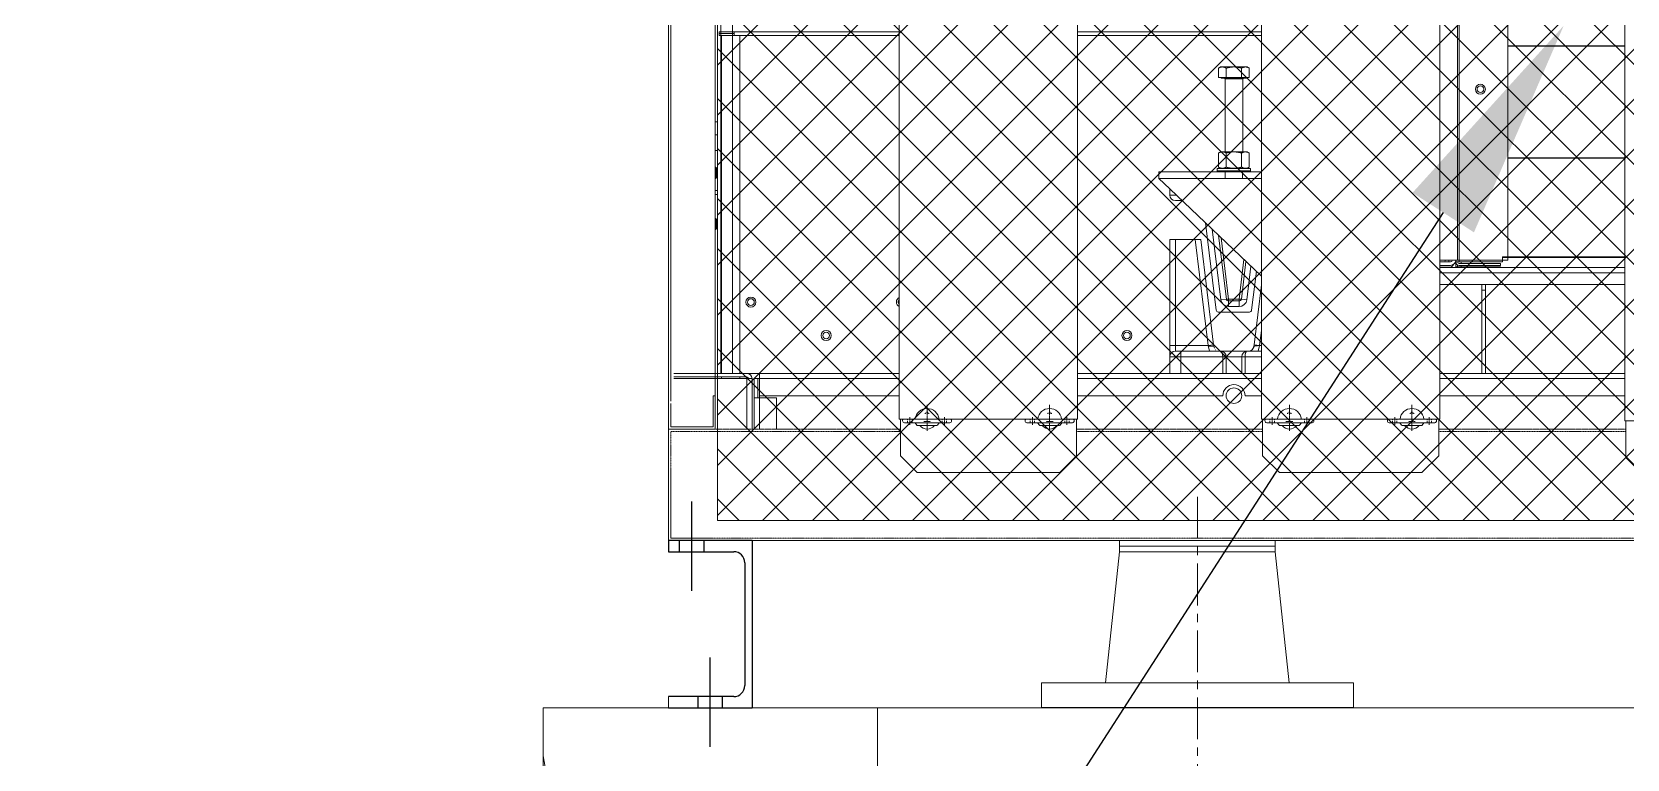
# Model space of a CAD drawing. Header units: millimetres. Extents: x -663796 to 30612, y -141670 to 21821.
# Drawn here: x 20368 to 21800, y 8413 to 9065 of the extents above; entities that cross this region are included whole.
import ezdxf
from ezdxf import colors
from ezdxf.entities.mleader import LeaderData, LeaderLine
from ezdxf.math import Vec2, Vec3

# ---------------------------------------------------------------- set-up
doc = ezdxf.new("R2010")
doc.units = ezdxf.units.MM
for name, pattern in [('ACISOTGL', [3, 2, -1]), ('CENTER', [2, 1.25, -0.25, 0.25, -0.25]), ('CENTERX2', [4, 2.5, -0.5, 0.5, -0.5]), ('HIDDEN', [0.375, 0.25, -0.125]), ('HIDDENX2', [0.75, 0.5, -0.25])]:
    doc.linetypes.add(name, pattern=pattern)
for name, color, linetype, lineweight in [('AM_0', 7, 'Continuous', 50), ('AM_3', 6, 'ACISOTGL', 9), ('AM_7', 4, 'CENTER', 9)]:
    doc.layers.add(name, color=color, linetype=linetype, lineweight=lineweight)
for name, color, linetype in [('center', 1, 'CENTER'), ('HIDD', 2, 'HIDDENX2'), ('냉각탑_dim', 1, 'Continuous'), ('냉각탑_기초', 23, 'Continuous')]:
    doc.layers.add(name, color=color, linetype=linetype)
doc.styles.get("Standard").update_dxf_attribs({"font": 'arial.ttf'})

# ---------------------------------------------------------------- blocks, each defined once
blk = doc.blocks.new('2')
at = {"lineweight": 5}
h = blk.add_hatch(dxfattribs=at)
h.set_pattern_fill('ANSI37', scale=10)
h.set_pattern_definition([(45, (-712830.682, -424388.917), (-22.4506403, 22.4506403), []), (135, (-712830.682, -424388.917), (-22.4506403, -22.4506403), [])])
h.paths.add_polyline_path([(20983.5, 8627), (23099.5, 8627), (23099.5, 10107), (20983.5, 10107)])
at = {"lineweight": 20}
for p, q in [((20939.5, 11009), (20939.5, 8709)), ((20941.5, 11007), (20941.5, 8734)), ((20981.5, 8709), (20981.5, 11009)), ((20983.5, 8627), (20983.5, 10107)), ((21146.6, 8718), (21146.6, 10066)), ((21306.6, 8718), (21306.6, 10066)), ((21471.8, 8718), (21471.8, 10066)), ((21631.8, 8718), (21631.8, 10066)), ((21797.9, 8716.4), (21797.9, 10064.4)), ((20979.5, 8711), (20979.5, 8739)), ((20981.5, 8739), (20979.5, 8739)), ((20941.5, 8732), (20941.5, 8711)), ((20939.5, 8709), (20981.5, 8709)), ((20941.5, 8711), (20979.5, 8711)), ((21146.6, 8718), (21306.6, 8718)), ((21147.6, 8718), (21147.6, 8685)), ((21305.6, 8718), (21305.6, 8685)), ((21471.8, 8718), (21631.8, 8718)), ((21472.8, 8718), (21472.8, 8685)), ((21630.8, 8718), (21630.8, 8685)), ((21797.9, 8716.4), (21957.9, 8716.4)), ((21798.9, 8716.4), (21798.9, 8683.4)), ((21147.6, 8685), (21162.6, 8670)), ((21305.6, 8685), (21290.6, 8670)), ((21472.8, 8685), (21487.8, 8670)), ((21630.8, 8685), (21615.8, 8670)), ((21798.9, 8683.4), (21813.9, 8668.4)), ((20939.5, 8674), (20939.5, 8609)), ((20941.5, 8674), (20941.5, 8611)), ((21162.6, 8670), (21290.6, 8670)), ((21487.8, 8670), (21615.8, 8670)), ((23099.5, 8627), (20983.5, 8627)), ((20939.5, 8609), (20981.5, 8609)), ((20941.5, 8611), (20979.5, 8611))]:
    blk.add_line(p, q, dxfattribs=at)
at = {"color": 7, "lineweight": 20}
for p, q in [((20939.5, 8764.1), (20939.5, 11005.9)), ((20981.5, 11005.9), (20981.5, 8764.1)), ((21647.7, 9865.7), (21647.7, 8860.6)), ((21693, 8860.6), (21693, 9865.7)), ((21631.8, 8853.9), (21797.9, 8853.9)), ((21631.8, 8849.2), (21797.9, 8849.2)), ((21631.8, 8838.9), (21797.9, 8838.9)), ((21021.2, 8759), (21146.6, 8759)), ((21021.2, 8754.3), (21146.6, 8754.3)), ((21306.6, 8759), (21471.8, 8759)), ((21306.6, 8754.3), (21471.8, 8754.3)), ((21631.8, 8759), (21797.9, 8759)), ((21631.8, 8754.3), (21797.9, 8754.3)), ((21471.8, 8739), (21457, 8739)), ((21797.9, 8739), (21631.8, 8739)), ((23057.8, 8609), (21021.2, 8609))]:
    blk.add_line(p, q, dxfattribs=at)
at = {"color": 7, "lineweight": 20, "ltscale": 0.276111}
for p, q in [((21649.3, 8859), (21649.3, 9356)), ((21688.2, 8863.5), (21688.2, 8859))]:
    blk.add_line(p, q, dxfattribs=at)
at = {"color": 7, "lineweight": 20, "ltscale": 0.170236}
blk.add_line((20983.5, 9065.4), (20983.5, 8759), dxfattribs=at)
at = {"color": 7, "lineweight": 20, "ltscale": 0.000833333}
for p, q in [((20985, 9063.9), (20985, 9065.4)), ((21643, 8860.6), (21641.5, 8860.6)), ((21021.2, 8754.3), (21019.7, 8754.3))]:
    blk.add_line(p, q, dxfattribs=at)
at = {"color": 7, "lineweight": 20, "ltscale": 0.0075}
for p, q in [((20985, 9065.4), (20998.5, 9065.4)), ((20998.5, 9063.9), (20985, 9063.9)), ((20985, 9062.3), (20998.5, 9062.3))]:
    blk.add_line(p, q, dxfattribs=at)
at = {"color": 7, "lineweight": 20, "ltscale": 0.000888889}
for p, q in [((20985, 9063.9), (20985, 9062.3)), ((21686.2, 8855.9), (21686.2, 8857.5))]:
    blk.add_line(p, q, dxfattribs=at)
at = {"color": 7, "lineweight": 20, "ltscale": 0.358889}
for p, q in [((20998.5, 9065.4), (21146.6, 9065.4)), ((21306.6, 9065.4), (21471.8, 9065.4)), ((20998.5, 9062.3), (21146.6, 9062.3)), ((21306.6, 9062.3), (21471.8, 9062.3))]:
    blk.add_line(p, q, dxfattribs=at)
at = {"color": 7, "lineweight": 20, "ltscale": 0.001722}
for p, q in [((20998.5, 9065.4), (20998.5, 9062.3)), ((21649.3, 8859), (21646.2, 8859)), ((21646.2, 8859), (21649.3, 8859)), ((21649.3, 8854.5), (21646.2, 8854.5)), ((21646.2, 8854.5), (21649.3, 8854.5))]:
    blk.add_line(p, q, dxfattribs=at)
at = {"color": 7, "lineweight": 20, "ltscale": 0.168514}
for p, q in [((20987, 9062.3), (20987, 8759)), ((21003.5, 8759), (21003.5, 9062.3))]:
    blk.add_line(p, q, dxfattribs=at)
at = {"color": 7, "lineweight": 20, "ltscale": 0.387667}
for p, q in [((21797.9, 9053), (21693, 9053)), ((21797.9, 9052.6), (21693, 9052.6)), ((21797.9, 8952.4), (21693, 8952.4)), ((21797.9, 8952), (21693, 8952)), ((21797.9, 8863.5), (21688.2, 8863.5)), ((21797.9, 8863.1), (21688.2, 8863.1))]:
    blk.add_line(p, q, dxfattribs=at)
at = {"color": 7, "lineweight": 20, "ltscale": 0.001225}
for p, q in [((21435, 9034), (21433.1, 9032.9)), ((21458.9, 9034), (21460.8, 9032.9))]:
    blk.add_line(p, q, dxfattribs=at)
at = {"color": 7, "lineweight": 20, "ltscale": 0.004598}
for p, q in [((21433.1, 9024.6), (21433.1, 9032.9)), ((21440, 9024.6), (21440, 9032.9)), ((21453.9, 9024.6), (21453.9, 9032.9)), ((21460.8, 9024.6), (21460.8, 9032.9))]:
    blk.add_line(p, q, dxfattribs=at)
at = {"color": 7, "lineweight": 20, "ltscale": 0.003849}
for p, q in [((21433.1, 9024.6), (21440, 9024.6)), ((21453.9, 9024.6), (21460.8, 9024.6))]:
    blk.add_line(p, q, dxfattribs=at)
at = {"color": 7, "lineweight": 20, "ltscale": 0.012461}
blk.add_line((21435, 9034), (21457.4, 9034), dxfattribs=at)
at = {"color": 7, "lineweight": 20, "ltscale": 0.000444444}
for p, q in [((21435.7, 9023.8), (21435.7, 9024.6)), ((21458.2, 9023.8), (21458.2, 9024.6))]:
    blk.add_line(p, q, dxfattribs=at)
at = {"color": 7, "lineweight": 20, "ltscale": 0.006247}
for p, q in [((21447, 9023.8), (21435.7, 9023.8)), ((21458.2, 9023.8), (21447, 9023.8))]:
    blk.add_line(p, q, dxfattribs=at)
at = {"color": 7, "lineweight": 20, "ltscale": 0.004444}
for p, q in [((21447, 9023.2), (21439, 9023.2)), ((21455, 9023.2), (21447, 9023.2))]:
    blk.add_line(p, q, dxfattribs=at)
at = {"color": 7, "lineweight": 20, "ltscale": 0.036344}
for p, q in [((21439, 9023.2), (21439, 8957.8)), ((21455, 9023.2), (21455, 8957.8))]:
    blk.add_line(p, q, dxfattribs=at)
at = {"color": 7, "lineweight": 20, "ltscale": 0.007698}
blk.add_line((21440, 9024.6), (21453.9, 9024.6), dxfattribs=at)
at = {"color": 7, "lineweight": 20, "ltscale": 0.00081246}
blk.add_line((21457.4, 9034), (21458.9, 9034), dxfattribs=at)
at = {"color": 7, "lineweight": 20, "ltscale": 0.001111}
for p, q in [((20981.5, 8984.8), (20983.5, 8984.8)), ((20981.5, 8973), (20983.5, 8973)), ((20981.5, 8959), (20983.5, 8959)), ((20981.5, 8959), (20983.5, 8959)), ((20983.5, 8923), (20981.5, 8923)), ((20981.5, 8919.5), (20983.5, 8919.5)), ((21021.2, 8739), (21021.2, 8737))]:
    blk.add_line(p, q, dxfattribs=at)
at = {"color": 7, "lineweight": 20, "ltscale": 0.00121}
for p, q in [((21435, 8957.8), (21433.1, 8956.7)), ((21458.9, 8957.8), (21460.8, 8956.7)), ((21435, 8943), (21433.1, 8944.1)), ((21458.9, 8943), (21460.8, 8944.1))]:
    blk.add_line(p, q, dxfattribs=at)
at = {"color": 7, "lineweight": 20, "ltscale": 0.007012}
for p, q in [((21433.1, 8956.7), (21433.1, 8944.1)), ((21440, 8956.7), (21440, 8944.1)), ((21453.9, 8956.7), (21453.9, 8944.1)), ((21460.8, 8956.7), (21460.8, 8944.1))]:
    blk.add_line(p, q, dxfattribs=at)
at = {"color": 7, "lineweight": 20, "ltscale": 0.000814081}
blk.add_line((21435, 8957.8), (21436.5, 8957.8), dxfattribs=at)
at = {"color": 7, "lineweight": 20, "ltscale": 0.012486}
blk.add_line((21436.5, 8957.8), (21458.9, 8957.8), dxfattribs=at)
at = {"color": 7, "lineweight": 20, "ltscale": 0.000337907}
blk.add_line((20981.5, 8943.5), (20981.7, 8944), dxfattribs=at)
at = {"color": 7, "lineweight": 20, "ltscale": 0.000339182}
for p, q in [((20981.5, 8934.5), (20981.7, 8934)), ((20981.5, 8897.4), (20981.7, 8898)), ((20981.5, 8888.5), (20981.7, 8888))]:
    blk.add_line(p, q, dxfattribs=at)
at = {"color": 7, "lineweight": 20, "ltscale": 0.000340048}
for p, q in [((20981.7, 8944), (20981.7, 8943.4)), ((20983.2, 8944), (20983.2, 8943.4)), ((20981.7, 8888), (20981.7, 8888.6)), ((20983.2, 8888), (20983.2, 8888.6))]:
    blk.add_line(p, q, dxfattribs=at)
at = {"color": 7, "lineweight": 20, "ltscale": 0.000924157}
for p, q in [((20982.5, 8942.5), (20981.7, 8944)), ((20982.5, 8935.5), (20981.7, 8934)), ((20982.5, 8896.5), (20981.7, 8898)), ((20982.5, 8889.5), (20981.7, 8888))]:
    blk.add_line(p, q, dxfattribs=at)
at = {"color": 7, "lineweight": 20, "ltscale": 0.005216}
for p, q in [((20981.7, 8943.4), (20981.7, 8934)), ((20983.2, 8943.4), (20983.2, 8934)), ((20981.7, 8888.6), (20981.7, 8898)), ((20983.2, 8888.6), (20983.2, 8898))]:
    blk.add_line(p, q, dxfattribs=at)
at = {"color": 7, "lineweight": 20, "ltscale": 0.000939485}
for p, q in [((20982.5, 8942.5), (20983.2, 8944)), ((20982.5, 8935.5), (20983.2, 8934)), ((20982.5, 8896.5), (20983.2, 8898)), ((20982.5, 8889.5), (20983.2, 8888))]:
    blk.add_line(p, q, dxfattribs=at)
at = {"color": 7, "lineweight": 20, "ltscale": 0.000238034}
for p, q in [((20982.5, 8942.1), (20982.5, 8942.5)), ((20982.5, 8889.9), (20982.5, 8889.5))]:
    blk.add_line(p, q, dxfattribs=at)
at = {"color": 7, "lineweight": 20, "ltscale": 0.003651}
for p, q in [((20982.5, 8935.5), (20982.5, 8942.1)), ((20982.5, 8896.5), (20982.5, 8889.9))]:
    blk.add_line(p, q, dxfattribs=at)
at = {"color": 7, "lineweight": 20, "ltscale": 0.000280261}
for p, q in [((20983.5, 8943.5), (20983.2, 8944)), ((20983.5, 8934.4), (20983.2, 8934)), ((20983.5, 8897.5), (20983.2, 8898)), ((20983.5, 8888.4), (20983.2, 8888))]:
    blk.add_line(p, q, dxfattribs=at)
at = {"color": 0, "lineweight": 20}
for p, q in [((21379.5, 8934), (21379.5, 8940)), ((21379.5, 8940), (21471.8, 8940)), ((21399.5, 8934), (21379.5, 8934)), ((21379.5, 8934), (21389.5, 8924.5)), ((21389.5, 8924.5), (21471.8, 8846.2)), ((20939.5, 8609), (23064.5, 8609))]:
    blk.add_line(p, q, dxfattribs=at)
at = {"color": 7, "lineweight": 20, "ltscale": 0.008333}
for p, q in [((21432, 8943), (21447, 8943)), ((21432, 8940.9), (21447, 8940.9)), ((21447, 8943), (21462, 8943)), ((21447, 8940.9), (21462, 8940.9)), ((21389.5, 8759), (21389.5, 8774)), ((21399.5, 8759), (21399.5, 8774)), ((21437, 8759), (21437, 8774)), ((21440, 8759), (21440, 8774)), ((21454, 8759), (21454, 8774)), ((21457, 8759), (21457, 8774))]:
    blk.add_line(p, q, dxfattribs=at)
at = {"color": 7, "lineweight": 20, "ltscale": 0.001187}
for p, q in [((21432, 8943), (21432, 8940.9)), ((21462, 8943), (21462, 8940.9))]:
    blk.add_line(p, q, dxfattribs=at)
at = {"color": 7, "lineweight": 20, "ltscale": 0.000787795}
for p, q in [((21433.1, 8940), (21432, 8940.9)), ((21460.8, 8940), (21462, 8940.9))]:
    blk.add_line(p, q, dxfattribs=at)
at = {"color": 7, "lineweight": 20, "ltscale": 0.007708}
for p, q in [((21433.1, 8940), (21447, 8940)), ((21447, 8940), (21460.8, 8940))]:
    blk.add_line(p, q, dxfattribs=at)
at = {"color": 7, "lineweight": 20, "ltscale": 0.003333}
for p, q in [((21439.2, 8940), (21439.2, 8934)), ((21454.8, 8940), (21454.8, 8934))]:
    blk.add_line(p, q, dxfattribs=at)
at = {"color": 7, "lineweight": 20, "ltscale": 0.005556}
for p, q in [((21389.5, 8924.5), (21389.5, 8919)), ((21395.2, 8919), (21389.5, 8919)), ((21399.5, 8774), (21389.5, 8774))]:
    blk.add_line(p, q, dxfattribs=at)
at = {"color": 7, "lineweight": 20, "ltscale": 0.002778}
for p, q in [((21399.5, 8934), (21394.5, 8934)), ((21399.5, 8914), (21394.5, 8914)), ((21399.5, 8915), (21399.5, 8914)), ((21394.5, 8879), (21389.5, 8879)), ((21440.2, 8825.7), (21435.3, 8825.1)), ((21442.2, 8824), (21442.2, 8819)), ((21451.7, 8824), (21451.7, 8819)), ((21453.7, 8825.7), (21458.6, 8825.1)), ((21394.5, 8784), (21389.5, 8784)), ((21394.5, 8779), (21394.5, 8784)), ((21399.5, 8779), (21394.5, 8779)), ((21399.5, 8779), (21399.5, 8774)), ((21423.8, 8784), (21428.8, 8784.6)), ((21470.1, 8784), (21465.1, 8784.6))]:
    blk.add_line(p, q, dxfattribs=at)
at = {"color": 7, "lineweight": 20, "ltscale": 0.014295}
for p, q in [((21425.2, 8934), (21399.5, 8934)), ((21471.8, 8934), (21468.7, 8934))]:
    blk.add_line(p, q, dxfattribs=at)
at = {"color": 7, "lineweight": 20, "ltscale": 0.002205}
for p, q in [((21425.2, 8934), (21429.2, 8934)), ((21464.8, 8934), (21468.7, 8934))]:
    blk.add_line(p, q, dxfattribs=at)
at = {"color": 7, "lineweight": 20, "ltscale": 0.019777}
blk.add_line((21464.8, 8934), (21429.2, 8934), dxfattribs=at)
at = {"color": 7, "lineweight": 20, "ltscale": 0.008376}
blk.add_line((21399.5, 8914), (21400.5, 8914), dxfattribs=at)
at = {"color": 7, "lineweight": 20, "ltscale": 0.053282}
for p, q in [((21431, 8815.7), (21421.4, 8894.1)), ((21462.9, 8815.7), (21467.2, 8850.6))]:
    blk.add_line(p, q, dxfattribs=at)
at = {"color": 7, "lineweight": 20, "ltscale": 0.052778}
for p, q in [((21389.5, 8879), (21389.5, 8784)), ((21394.5, 8879), (21394.5, 8784))]:
    blk.add_line(p, q, dxfattribs=at)
at = {"color": 7, "lineweight": 20, "ltscale": 0.009824}
blk.add_line((21394.5, 8879), (21412.1, 8879), dxfattribs=at)
at = {"color": 7, "lineweight": 20, "ltscale": 0.053174}
for p, q in [((21423.8, 8784), (21412.1, 8879)), ((21470.1, 8784), (21471.8, 8797.4))]:
    blk.add_line(p, q, dxfattribs=at)
at = {"color": 7, "lineweight": 20, "ltscale": 0.002799}
blk.add_line((21417.2, 8879), (21412.1, 8879), dxfattribs=at)
at = {"color": 7, "lineweight": 20, "ltscale": 0.052833}
for p, q in [((21428.8, 8784.6), (21417.2, 8879)), ((21465.1, 8784.6), (21471.8, 8838.4))]:
    blk.add_line(p, q, dxfattribs=at)
at = {"color": 7, "lineweight": 20, "ltscale": 0.058129}
for p, q in [((21427.5, 8888.3), (21435.3, 8825.1)), ((21458.6, 8825.1), (21462.3, 8855.2))]:
    blk.add_line(p, q, dxfattribs=at)
at = {"color": 7, "lineweight": 20, "ltscale": 0.059604}
for p, q in [((21433.2, 8882.8), (21440.2, 8825.7)), ((21435.5, 8880.7), (21442.2, 8825.7)), ((21456, 8861.2), (21451.7, 8825.7)), ((21453.7, 8825.7), (21457.8, 8859.5))]:
    blk.add_line(p, q, dxfattribs=at)
at = {"color": 7, "lineweight": 20, "ltscale": 0.039056}
for p, q in [((21631.8, 8860.6), (21641.5, 8860.6)), ((21631.8, 8859.1), (21641.5, 8859.1)), ((21631.8, 8855.9), (21641.5, 8855.9)), ((21631.8, 8854.2), (21640, 8854.2))]:
    blk.add_line(p, q, dxfattribs=at)
at = {"color": 7, "lineweight": 20, "ltscale": 0.000798595}
blk.add_line((21640, 8859.1), (21640, 8860.5), dxfattribs=at)
at = {"color": 7, "lineweight": 20, "ltscale": 0.002611}
for p, q in [((21643, 8860.6), (21647.7, 8860.6)), ((21009.8, 8754.3), (21014.5, 8754.3)), ((21021.2, 8754.3), (21021.2, 8759)), ((21021.2, 8737), (21016.5, 8737))]:
    blk.add_line(p, q, dxfattribs=at)
at = {"color": 7, "lineweight": 20, "ltscale": 0.000176789}
blk.add_line((21645.8, 8858.9), (21646.2, 8858.9), dxfattribs=at)
at = {"color": 7, "lineweight": 20, "ltscale": 0.000887112}
blk.add_line((21646.2, 8860.6), (21646.2, 8859), dxfattribs=at)
at = {"color": 7, "lineweight": 20, "ltscale": 0.000917685}
blk.add_line((21646.2, 8858.9), (21646.2, 8860.5), dxfattribs=at)
at = {"color": 7, "lineweight": 20, "ltscale": 0.00249}
blk.add_line((21646.2, 8854.5), (21646.2, 8859), dxfattribs=at)
at = {"color": 7, "lineweight": 20, "ltscale": 0.002508}
blk.add_line((21646.2, 8854.5), (21646.2, 8859), dxfattribs=at)
at = {"color": 7, "lineweight": 20, "ltscale": 0.000325335}
blk.add_line((21646.2, 8853.9), (21646.2, 8854.5), dxfattribs=at)
blk.add_line((21646.2, 8853.9), (21646.2, 8854.5), dxfattribs=at)
at = {"color": 7, "lineweight": 20, "ltscale": 0.025167}
blk.add_line((21693, 8860.6), (21647.7, 8860.6), dxfattribs=at)
at = {"color": 7, "lineweight": 20, "ltscale": 1.27713e-05}
blk.add_line((21647.8, 8859), (21647.8, 8859), dxfattribs=at)
at = {"color": 7, "lineweight": 20, "ltscale": 1.23732e-05}
blk.add_line((21647.8, 8859), (21647.8, 8859), dxfattribs=at)
at = {"color": 7, "lineweight": 20, "ltscale": 0.001001}
for p, q in [((21647.8, 8856.3), (21647.8, 8854.5)), ((21647.8, 8854.5), (21647.8, 8856.3)), ((21647.8, 8854.5), (21647.8, 8856.3))]:
    blk.add_line(p, q, dxfattribs=at)
at = {"color": 7, "lineweight": 20, "ltscale": 0.00088889}
for p, q in [((21649.3, 8860.6), (21649.3, 8859)), ((21688.2, 8859), (21688.2, 8860.6))]:
    blk.add_line(p, q, dxfattribs=at)
at = {"color": 7, "lineweight": 20, "ltscale": 0.021611}
for p, q in [((21649.3, 8859), (21688.2, 8859)), ((21688.2, 8859), (21649.3, 8859))]:
    blk.add_line(p, q, dxfattribs=at)
at = {"color": 7, "lineweight": 20, "ltscale": 0.0205}
for p, q in [((21686.2, 8857.5), (21649.3, 8857.5)), ((21686.2, 8857.5), (21649.3, 8857.5)), ((21686.2, 8855.9), (21649.3, 8855.9)), ((21686.2, 8854.5), (21649.3, 8854.5)), ((21686.2, 8854.5), (21649.3, 8854.5))]:
    blk.add_line(p, q, dxfattribs=at)
at = {"color": 7, "lineweight": 20, "ltscale": 0.000325336}
for p, q in [((21649.3, 8853.9), (21649.3, 8854.5)), ((21649.3, 8853.9), (21649.3, 8854.5)), ((21686.2, 8853.9), (21686.2, 8854.5)), ((21686.2, 8853.9), (21686.2, 8854.5))]:
    blk.add_line(p, q, dxfattribs=at)
at = {"color": 7, "lineweight": 20, "ltscale": 0.000833334}
blk.add_line((21650.9, 8859), (21650.9, 8857.5), dxfattribs=at)
blk.add_line((21650.9, 8859), (21650.9, 8857.5), dxfattribs=at)
at = {"color": 7, "lineweight": 20, "ltscale": 0.000785773}
blk.add_line((21650.9, 8855.9), (21650.9, 8854.5), dxfattribs=at)
blk.add_line((21650.9, 8855.9), (21650.9, 8854.5), dxfattribs=at)
at = {"color": 7, "lineweight": 20, "ltscale": 0.002889}
for p, q in [((21669.5, 8833.7), (21669.5, 8838.9)), ((21672.7, 8833.7), (21672.7, 8838.9))]:
    blk.add_line(p, q, dxfattribs=at)
at = {"color": 7, "lineweight": 20, "ltscale": 0.000975701}
for p, q in [((21442.2, 8825.7), (21442.2, 8824)), ((21451.7, 8825.7), (21451.7, 8824))]:
    blk.add_line(p, q, dxfattribs=at)
at = {"color": 7, "lineweight": 20, "ltscale": 0.005249}
for p, q in [((21442.2, 8825.7), (21451.7, 8825.7)), ((21451.7, 8824), (21442.2, 8824)), ((21451.7, 8819), (21442.2, 8819))]:
    blk.add_line(p, q, dxfattribs=at)
at = {"color": 7, "lineweight": 20, "ltscale": 0.0415}
for p, q in [((21669.5, 8759), (21669.5, 8833.7)), ((21672.7, 8759), (21672.7, 8833.7))]:
    blk.add_line(p, q, dxfattribs=at)
at = {"color": 7, "lineweight": 20, "ltscale": 0.001778}
for p, q in [((21672.7, 8833.7), (21669.5, 8833.7)), ((21019.7, 8754.3), (21016.5, 8754.3))]:
    blk.add_line(p, q, dxfattribs=at)
at = {"color": 7, "lineweight": 20, "ltscale": 0.015502}
blk.add_line((21460.9, 8814), (21433, 8814), dxfattribs=at)
at = {"color": 7, "lineweight": 20, "ltscale": 0.005554}
blk.add_line((21389.5, 8774), (21389.5, 8784), dxfattribs=at)
at = {"color": 7, "lineweight": 20, "ltscale": 0.016305}
for p, q in [((21394.5, 8784), (21423.8, 8784)), ((21470.1, 8784), (21471.8, 8784))]:
    blk.add_line(p, q, dxfattribs=at)
at = {"color": 7, "lineweight": 20, "ltscale": 0.019722}
for p, q in [((21399.5, 8779), (21435, 8779)), ((21471.8, 8779), (21459, 8779))]:
    blk.add_line(p, q, dxfattribs=at)
at = {"color": 7, "lineweight": 20, "ltscale": 0.00286}
for p, q in [((21423.8, 8784), (21425, 8779)), ((21470.1, 8784), (21468.9, 8779))]:
    blk.add_line(p, q, dxfattribs=at)
at = {"color": 7, "lineweight": 20, "ltscale": 0.002757}
blk.add_line((21428.9, 8783.4), (21424, 8783.4), dxfattribs=at)
at = {"color": 7, "lineweight": 20, "ltscale": 0.000682136}
for p, q in [((21428.8, 8784.6), (21428.9, 8783.4)), ((21465.1, 8784.6), (21465, 8783.4))]:
    blk.add_line(p, q, dxfattribs=at)
at = {"color": 7, "lineweight": 20, "ltscale": 3.09685e-05}
blk.add_line((21430.6, 8780.2), (21430.7, 8780.2), dxfattribs=at)
at = {"color": 7, "lineweight": 20, "ltscale": 7.47435e-06}
blk.add_line((21433.9, 8779), (21433.9, 8779), dxfattribs=at)
at = {"color": 7, "lineweight": 20, "ltscale": 0.013331}
blk.add_line((21459, 8779), (21435, 8779), dxfattribs=at)
at = {"color": 7, "lineweight": 20, "ltscale": 0.020833}
for p, q in [((21399.5, 8774), (21437, 8774)), ((21471.8, 8774), (21457, 8774))]:
    blk.add_line(p, q, dxfattribs=at)
at = {"color": 7, "lineweight": 20, "ltscale": 0.001667}
for p, q in [((21440, 8774), (21437, 8774)), ((21457, 8774), (21454, 8774))]:
    blk.add_line(p, q, dxfattribs=at)
at = {"color": 7, "lineweight": 20, "ltscale": 0.007778}
blk.add_line((21454, 8774), (21440, 8774), dxfattribs=at)
at = {"color": 7, "lineweight": 20, "ltscale": 0.036444}
for p, q in [((20944.2, 8759), (21009.8, 8759)), ((20944.2, 8755.8), (21009.8, 8755.8)), ((21009.8, 8754.3), (20944.2, 8754.3)), ((20944.2, 8609), (21009.8, 8609))]:
    blk.add_line(p, q, dxfattribs=at)
at = {"color": 7, "lineweight": 20, "ltscale": 0.000833331}
for p, q in [((20981.5, 8755.8), (20981.5, 8754.3)), ((20981.5, 8754.3), (20981.5, 8755.8)), ((20981.5, 8754.3), (20981.5, 8755.8)), ((20983.5, 8755.8), (20983.5, 8754.3)), ((20987, 8755.8), (20987, 8754.3)), ((21003.5, 8754.3), (21003.5, 8755.8))]:
    blk.add_line(p, q, dxfattribs=at)
at = {"color": 7, "lineweight": 20, "ltscale": 0.078111}
for p, q in [((21009.8, 8754.3), (21009.8, 8709)), ((21014.5, 8754.3), (21014.5, 8709))]:
    blk.add_line(p, q, dxfattribs=at)
at = {"color": 7, "lineweight": 20, "ltscale": 0.009611}
for p, q in [((21016.5, 8754.3), (21016.5, 8737)), ((21019.7, 8737), (21019.7, 8754.3))]:
    blk.add_line(p, q, dxfattribs=at)
at = {"color": 7, "lineweight": 20, "ltscale": 0.0085}
for p, q in [((21021.2, 8754.3), (21021.2, 8739)), ((21036.5, 8737), (21021.2, 8737))]:
    blk.add_line(p, q, dxfattribs=at)
at = {"color": 7, "lineweight": 20, "ltscale": 0.058889}
for p, q in [((20939.5, 8737), (20939.5, 8631)), ((21016.5, 8709), (21016.5, 8737)), ((21021.2, 8709), (21021.2, 8737)), ((21036.5, 8709), (21036.5, 8737))]:
    blk.add_line(p, q, dxfattribs=at)
at = {"color": 7, "lineweight": 20, "ltscale": 0.231}
for p, q in [((21146.6, 8739), (21021.2, 8739)), ((21437, 8739), (21306.6, 8739))]:
    blk.add_line(p, q, dxfattribs=at)
at = {"color": 1, "linetype": 'CENTERX2', "ltscale": 50}
for p, q in [((20960.5, 8564), (20960.5, 8644)), ((20977, 8424), (20977, 8504))]:
    blk.add_line(p, q, dxfattribs=at)
at = {"color": 7, "lineweight": 25, "ltscale": 0.008333}
blk.add_line((20939.5, 8609), (20939.5, 8599), dxfattribs=at)
at = {"color": 7, "lineweight": 25, "ltscale": 0.125}
for p, q in [((21014.5, 8609), (20939.5, 8609)), ((20939.5, 8459), (21014.5, 8459))]:
    blk.add_line(p, q, dxfattribs=at)
for p, q in [((20949.5, 8599), (20949.5, 8609)), ((20971.5, 8599), (20971.5, 8609)), ((20966, 8459), (20966, 8469)), ((20988, 8459), (20988, 8469))]:
    blk.add_line(p, q)
at = {"ltscale": 25}
blk.add_line((21014.5, 8609), (21014.5, 8459), dxfattribs=at)
at = {"color": 7, "lineweight": 20, "ltscale": 0.004168}
for p, q in [((21344.3, 8604), (21344.3, 8609)), ((21484.1, 8604), (21484.1, 8609))]:
    blk.add_line(p, q, dxfattribs=at)
at = {"color": 7, "lineweight": 25, "ltscale": 0.05125}
for p, q in [((20939.5, 8599), (20998, 8599)), ((20998, 8469), (20939.5, 8469))]:
    blk.add_line(p, q, dxfattribs=at)
at = {"color": 7, "lineweight": 20, "ltscale": 0.076666}
for p, q in [((21331.7, 8481.3), (21344.3, 8599)), ((21496.7, 8481.3), (21484, 8599)), ((21284.8, 8481.3), (21274.2, 8481.3)), ((21274.2, 8459.3), (21274.2, 8481.3)), ((21554.2, 8481.3), (21284.8, 8481.3)), ((21554.2, 8459.3), (21554.2, 8481.3))]:
    blk.add_line(p, q, dxfattribs=at)
at = {"color": 7, "lineweight": 20, "ltscale": 0.1165}
blk.add_line((21484.1, 8604), (21344.3, 8604), dxfattribs=at)
at = {"color": 7, "lineweight": 20, "ltscale": 0.004167}
for p, q in [((21344.3, 8599), (21344.3, 8604)), ((21484, 8599), (21484, 8604))]:
    blk.add_line(p, q, dxfattribs=at)
at = {"color": 7, "lineweight": 20, "ltscale": 0.086115}
blk.add_line((21447.7, 8599), (21344.3, 8599), dxfattribs=at)
at = {"color": 7, "lineweight": 20, "ltscale": 0.030302}
blk.add_line((21484, 8599), (21447.7, 8599), dxfattribs=at)
at = {"color": 7, "lineweight": 25, "ltscale": 0.091667}
blk.add_line((21008, 8589), (21008, 8479), dxfattribs=at)
at = {"color": 7, "lineweight": 15, "ltscale": 0.0625}
blk.add_line((20939.5, 8469), (20939.5, 8459), dxfattribs=at)
at = {"lineweight": 5}
blk.add_line((21014.5, 8459), (23064.5, 8459), dxfattribs=at)
at = {"color": 7, "lineweight": 20, "ltscale": 0.008881}
blk.add_line((21284.8, 8459.3), (21274.2, 8459.3), dxfattribs=at)
at = {"color": 7, "lineweight": 20, "ltscale": 0.224453}
blk.add_line((21554.2, 8459.3), (21284.8, 8459.3), dxfattribs=at)
at = {"color": 0, "lineweight": 20}
for points in [[(21146.6, 8759), (20986.6, 8759), (20986.6, 10038), (21146.6, 10038)], [(20996.9, 8759), (20996.9, 10038)], [(21471.8, 8759), (21306.6, 8759)], [(21797.9, 8759), (21631.8, 8759)]]:
    blk.add_lwpolyline(points, dxfattribs=at)
at = {"color": 7, "linetype": 'Continuous', "lineweight": 20}
for points in [[(21149.6, 8716.3, 0.414214), (21151.2, 8714.7), (21192, 8714.7, 0.414214), (21193.6, 8716.3), (21193.6, 8717.1, 0.414214), (21192.7, 8718), (21150.5, 8718, 0.414214), (21149.6, 8717.1)], [(21303.6, 8716.3, -0.414214), (21302, 8714.7), (21261.2, 8714.7, -0.414214), (21259.6, 8716.3), (21259.6, 8717.1, -0.414214), (21260.5, 8718), (21302.7, 8718, -0.414214), (21303.6, 8717.1)], [(21474.8, 8716.3, 0.414214), (21476.4, 8714.7), (21517.2, 8714.7, 0.414214), (21518.8, 8716.3), (21518.8, 8717.1, 0.414214), (21517.9, 8718), (21475.7, 8718, 0.414214), (21474.8, 8717.1)], [(21628.8, 8716.3, -0.414214), (21627.2, 8714.7), (21586.4, 8714.7, -0.414214), (21584.8, 8716.3), (21584.8, 8717.1, -0.414214), (21585.7, 8718), (21627.9, 8718, -0.414214), (21628.8, 8717.1)]]:
    blk.add_lwpolyline(points, format="xyb", close=True, dxfattribs=at)
at = {"color": 7, "lineweight": 20}
for centre, radius in [((21668.2, 9014), 4.5), ((21668.2, 9014), 3), ((21013.5, 8823), 4.5), ((21013.5, 8823), 3), ((21081, 8793), 4.5), ((21081, 8793), 3), ((21351, 8793), 4.5), ((21351, 8793), 3), ((21447, 8739), 7)]:
    blk.add_circle(centre, radius, dxfattribs=at)
for centre, radius, start, end in [((21438.4, 9023.2), 0.6, 0, 90), ((21455.6, 9023.2), 0.6, 90, 180), ((20980, 8924.5), 1.5, 358.8886, 0), ((21394.5, 8919), 5, 180, 270), ((21635.3, 8860.6), 1.5, 271.3951, 0), ((21635.3, 8860.6), 4.7, 270, 270.7881), ((21635.3, 8860.6), 4.7, 341.3958, 0), ((21640, 8858.9), 4.7, 270, 332.5329), ((21641.5, 8860.6), 1.5, 270, 0), ((21641.5, 8860.6), 4.7, 270, 0), ((21649.3, 8859), 3.1, 180, 270), ((21649.3, 8859), 1.5, 180, 270), ((21148.5, 8823), 4.5, 114.1357, 245.8643), ((21148.5, 8823), 3, 127.8309, 232.1691), ((21442.2, 8826), 7, 187, 270), ((21442.2, 8826), 2, 187, 270), ((21451.7, 8826), 2, 270, 353), ((21451.7, 8826), 7, 270, 353), ((21433, 8816), 2, 187, 270), ((21460.9, 8816), 2, 270, 353), ((21394.5, 8774), 5, 90, 180), ((21433.9, 8784), 4.97, 189.5376, 207.8079), ((21433.9, 8784.2), 5.19, 266.0466, 269.6153), ((21435, 8774), 5, 0, 90), ((21459, 8774), 5, 90, 180), ((21460, 8784), 5, 270.1925, 352.9996), ((21460.1, 8784), 4.97, 332.1984, 350.4499), ((21460, 8784), 5.08, 332.5082, 341.5499), ((21009.8, 8754.3), 4.7, 0, 90), ((21009.8, 8754.3), 1.5, 0, 90), ((21447, 8739), 10, 0, 180), ((21404.4, 8612.1), 3.1, 270, 270.342), ((21414.2, 8613.7), 4.7, 269.7193, 270), ((21479.8, 8613.7), 4.7, 270, 270.2807), ((21489.6, 8612.1), 3.1, 269.658, 270)]:
    blk.add_arc(centre, radius, start, end, dxfattribs=at)
at = {"color": 7, "lineweight": 25}
for centre, start, end in [((20998, 8589), 0, 90), ((20998, 8479), 270, 0)]:
    blk.add_arc(centre, 10, start, end, dxfattribs=at)
at = {"color": 7, "lineweight": 20}
for centre, major_axis, start_param, end_param in [((21442.2, 8826), (-1.99, -0.24), 0, 1.555944), ((21451.7, 8826), (-1.99, 0.24), 1.585649, 3.141593)]:
    blk.add_ellipse(centre, major_axis=major_axis, ratio=0.120974, start_param=start_param, end_param=end_param, dxfattribs=at)
for points, knots in [([(21433.1, 9032.9), (21433.5, 9033.1), (21433.9, 9033.3), (21434.3, 9033.5), (21435.3, 9033.9), (21436.2, 9034), (21436.7, 9034), (21437.7, 9033.9), (21438.7, 9033.6), (21439.1, 9033.4), (21439.5, 9033.2), (21440, 9032.9)], [0, 0, 0, 0, 0, 0, 26.963125, 26.963125, 26.963125, 75.302663, 75.302663, 75.302663, 105.831977, 105.831977, 105.831977, 105.831977, 105.831977, 105.831977]), ([(21440, 9032.9), (21440.9, 9033.1), (21441.7, 9033.3), (21442.4, 9033.5), (21444.4, 9033.9), (21446.2, 9034), (21447.3, 9034), (21449.2, 9033.9), (21451.2, 9033.6), (21452, 9033.4), (21452.9, 9033.2), (21453.9, 9032.9)], [0, 0, 0, 0, 0, 0, 26.963125, 26.963125, 26.963125, 75.302663, 75.302663, 75.302663, 105.831977, 105.831977, 105.831977, 105.831977, 105.831977, 105.831977]), ([(21457.5, 9034), (21457.1, 9034), (21456.6, 9033.9), (21456.2, 9033.9), (21455.5, 9033.7), (21454.7, 9033.3), (21454.5, 9033.2), (21454.2, 9033.1), (21453.9, 9032.9)], [0, 0, 0, 0, 0, 0, 36.033673, 36.033673, 36.033673, 55.281615, 55.281615, 55.281615, 55.281615, 55.281615, 55.281615]), ([(21457.5, 9034), (21457.9, 9033.9), (21458.3, 9033.9), (21458.7, 9033.8), (21459.4, 9033.6), (21460.1, 9033.3), (21460.3, 9033.2), (21460.6, 9033), (21460.8, 9032.9)], [0, 0, 0, 0, 0, 0, 33.792125, 33.792125, 33.792125, 50.525784, 50.525784, 50.525784, 50.525784, 50.525784, 50.525784]), ([(21436.4, 8957.8), (21436, 8957.8), (21435.6, 8957.7), (21435.2, 8957.6), (21434.6, 8957.4), (21433.9, 8957.1), (21433.6, 8957), (21433.4, 8956.9), (21433.1, 8956.7)], [0, 0, 0, 0, 0, 0, 33.583781, 33.583781, 33.583781, 50.525587, 50.525587, 50.525587, 50.525587, 50.525587, 50.525587]), ([(21436.4, 8957.8), (21436.9, 8957.8), (21437.3, 8957.8), (21437.7, 8957.7), (21438.4, 8957.5), (21439.2, 8957.2), (21439.4, 8957), (21439.7, 8956.9), (21440, 8956.7)], [0, 0, 0, 0, 0, 0, 35.8928, 35.8928, 35.8928, 55.281458, 55.281458, 55.281458, 55.281458, 55.281458, 55.281458]), ([(21453.9, 8956.7), (21452.9, 8957), (21451.9, 8957.2), (21451.1, 8957.4), (21449.2, 8957.7), (21447.4, 8957.8), (21446.4, 8957.8), (21444.7, 8957.7), (21442.8, 8957.4), (21441.9, 8957.2), (21441, 8957), (21440, 8956.7)], [0, 0, 0, 0, 0, 0, 32.175604, 32.175604, 32.175604, 73.940028, 73.940028, 73.940028, 105.82029, 105.82029, 105.82029, 105.82029, 105.82029, 105.82029]), ([(21460.8, 8956.7), (21460.3, 8957), (21459.8, 8957.2), (21459.4, 8957.4), (21458.5, 8957.7), (21457.6, 8957.8), (21457.1, 8957.8), (21456.2, 8957.7), (21455.3, 8957.4), (21454.8, 8957.2), (21454.4, 8957), (21453.9, 8956.7)], [0, 0, 0, 0, 0, 0, 32.175604, 32.175604, 32.175604, 73.940028, 73.940028, 73.940028, 105.82029, 105.82029, 105.82029, 105.82029, 105.82029, 105.82029]), ([(21436.4, 8943), (21436, 8943), (21435.6, 8943.1), (21435.2, 8943.2), (21434.6, 8943.4), (21433.9, 8943.7), (21433.6, 8943.8), (21433.4, 8943.9), (21433.1, 8944.1)], [0, 0, 0, 0, 0, 0, 33.583781, 33.583781, 33.583781, 50.525587, 50.525587, 50.525587, 50.525587, 50.525587, 50.525587]), ([(21436.4, 8943), (21436, 8943), (21435.6, 8943.1), (21435.2, 8943.2), (21434.6, 8943.4), (21433.9, 8943.7), (21433.6, 8943.8), (21433.4, 8943.9), (21433.1, 8944.1)], [0, 0, 0, 0, 0, 0, 33.583781, 33.583781, 33.583781, 50.525213, 50.525213, 50.525213, 50.525213, 50.525213, 50.525213]), ([(21436.4, 8943), (21436.9, 8943), (21437.3, 8943), (21437.7, 8943.1), (21438.4, 8943.3), (21439.2, 8943.6), (21439.4, 8943.8), (21439.7, 8943.9), (21440, 8944.1)], [0, 0, 0, 0, 0, 0, 35.8928, 35.8928, 35.8928, 55.281458, 55.281458, 55.281458, 55.281458, 55.281458, 55.281458]), ([(21453.9, 8944.1), (21452.9, 8943.8), (21451.9, 8943.6), (21451.1, 8943.4), (21449.2, 8943.1), (21447.4, 8943), (21446.4, 8943), (21444.7, 8943.1), (21442.8, 8943.4), (21441.9, 8943.6), (21441, 8943.8), (21440, 8944.1)], [0, 0, 0, 0, 0, 0, 32.175604, 32.175604, 32.175604, 73.940028, 73.940028, 73.940028, 105.82029, 105.82029, 105.82029, 105.82029, 105.82029, 105.82029]), ([(21460.8, 8944.1), (21460.3, 8943.8), (21459.8, 8943.6), (21459.4, 8943.4), (21458.5, 8943.1), (21457.6, 8943), (21457.1, 8943), (21456.2, 8943.1), (21455.3, 8943.4), (21454.8, 8943.6), (21454.4, 8943.8), (21453.9, 8944.1)], [0, 0, 0, 0, 0, 0, 32.175604, 32.175604, 32.175604, 73.940028, 73.940028, 73.940028, 105.82029, 105.82029, 105.82029, 105.82029, 105.82029, 105.82029]), ([(21435, 8779), (21435.2, 8779), (21435.4, 8778.9), (21435.7, 8778.7), (21436.1, 8778.1), (21436.5, 8777.3), (21436.6, 8776.8), (21436.8, 8775.9), (21436.9, 8775), (21436.9, 8774.7), (21437, 8774.3), (21437, 8774)], [0, 0, 0, 0, 0, 0, 4.851619, 4.851619, 4.851619, 10.10657, 10.10657, 10.10657, 12.990712, 12.990712, 12.990712, 12.990712, 12.990712, 12.990712]), ([(21459, 8779), (21458.7, 8779), (21458.5, 8778.9), (21458.2, 8778.7), (21457.8, 8778.1), (21457.4, 8777.3), (21457.3, 8776.8), (21457.1, 8775.9), (21457, 8775), (21457, 8774.7), (21457, 8774.3), (21457, 8774)], [0, 0, 0, 0, 0, 0, 4.851619, 4.851619, 4.851619, 10.10657, 10.10657, 10.10657, 12.990712, 12.990712, 12.990712, 12.990712, 12.990712, 12.990712]), ([(21470.1, 8784), (21469.8, 8784), (21469.5, 8784), (21469.2, 8784), (21468.3, 8783.9), (21467.5, 8783.8), (21466.9, 8783.8), (21466.1, 8783.6), (21465.4, 8783.5), (21465.2, 8783.5), (21465.1, 8783.4), (21465, 8783.4), (21465, 8783.4), (21465, 8783.4), (21465, 8783.4)], [0, 0, 0, 0, 0, 0, 2.323978, 2.323978, 2.323978, 6.808415, 6.808415, 6.808415, 9.743725, 9.743725, 9.743725, 9.789193, 9.789193, 9.789193, 9.789193, 9.789193, 9.789193])]:
    blk.add_open_spline(points, degree=5, knots=knots, dxfattribs=at)
at = {"layer": 'AM_0', "lineweight": 20}
for points in [[(21160.4, 8714.7, -0.228571), (21160.8, 8714.5), (21162.4, 8712.5, 0.228571), (21163.2, 8712.1), (21180, 8712.1, 0.228571), (21180.9, 8712.5), (21182.5, 8714.5, -0.228571), (21182.9, 8714.7)], [(21292.9, 8714.7, 0.228571), (21292.5, 8714.5), (21290.9, 8712.5, -0.228571), (21290, 8712.1), (21273.2, 8712.1, -0.228571), (21272.4, 8712.5), (21270.8, 8714.5, 0.228571), (21270.4, 8714.7)], [(21485.5, 8714.7, -0.228571), (21485.9, 8714.5), (21487.5, 8712.5, 0.228571), (21488.4, 8712.1), (21505.2, 8712.1, 0.228571), (21506, 8712.5), (21507.6, 8714.5, -0.228571), (21508, 8714.7)], [(21618, 8714.7, 0.228571), (21617.6, 8714.5), (21616, 8712.5, -0.228571), (21615.2, 8712.1), (21598.4, 8712.1, -0.228571), (21597.5, 8712.5), (21595.9, 8714.5, 0.228571), (21595.5, 8714.7)]]:
    blk.add_lwpolyline(points, format="xyb", dxfattribs=at)
for centre, radius, start, end in [((21171.6, 8716.7), 10.8, 6.7772, 173.2228), ((21281.6, 8716.7), 10.8, 6.7772, 173.2228), ((21496.8, 8716.7), 10.8, 6.7772, 173.2228), ((21606.8, 8716.7), 10.8, 6.7772, 173.2228), ((21171.6, 8716.9), 7.94, 217.5497, 322.4503), ((21281.6, 8716.9), 7.94, 217.5497, 322.4503), ((21496.8, 8716.9), 7.94, 217.5497, 322.4503), ((21606.8, 8716.9), 7.94, 217.5497, 322.4503)]:
    blk.add_arc(centre, radius, start, end, dxfattribs=at)
at = {"layer": 'AM_3', "lineweight": 20}
for p, q in [((21171.4, 8723.3), (21171.4, 8724.5)), ((21171.9, 8723.3), (21171.9, 8724.5)), ((21281.4, 8723.3), (21281.4, 8724.5)), ((21281.9, 8723.3), (21281.9, 8724.5)), ((21496.5, 8723.3), (21496.5, 8724.5)), ((21497, 8723.3), (21497, 8724.5)), ((21606.5, 8723.3), (21606.5, 8724.5)), ((21607, 8723.3), (21607, 8724.5)), ((21154.1, 8714.4), (21154.1, 8718)), ((21158.1, 8714.4), (21158.1, 8718)), ((21185.1, 8714.4), (21185.1, 8718)), ((21189.1, 8714.4), (21189.1, 8718)), ((21264.1, 8714.4), (21264.1, 8718)), ((21268.1, 8714.4), (21268.1, 8718)), ((21295.1, 8714.4), (21295.1, 8718)), ((21299.1, 8714.4), (21299.1, 8718)), ((21479.3, 8714.4), (21479.3, 8718)), ((21483.3, 8714.4), (21483.3, 8718)), ((21510.3, 8714.4), (21510.3, 8718)), ((21514.3, 8714.4), (21514.3, 8718)), ((21589.3, 8714.4), (21589.3, 8718)), ((21593.3, 8714.4), (21593.3, 8718)), ((21620.3, 8714.4), (21620.3, 8718)), ((21624.3, 8714.4), (21624.3, 8718))]:
    blk.add_line(p, q, dxfattribs=at)
for centre in [(21171.6, 8713.7), (21281.6, 8713.7), (21496.8, 8713.7), (21606.8, 8713.7)]:
    blk.add_arc(centre, 9.57, 78.69, 101.31, dxfattribs=at)
at = {"layer": 'AM_7', "lineweight": 20}
for p, q in [((21156.1, 8712.8), (21156.1, 8719.6)), ((21171.6, 8707.6), (21171.6, 8730.7)), ((21187.1, 8712.8), (21187.1, 8719.6)), ((21266.1, 8712.8), (21266.1, 8719.6)), ((21281.6, 8707.6), (21281.6, 8730.7)), ((21297.1, 8712.8), (21297.1, 8719.6)), ((21481.3, 8712.8), (21481.3, 8719.6)), ((21496.8, 8707.6), (21496.8, 8730.7)), ((21512.3, 8712.8), (21512.3, 8719.6)), ((21591.3, 8712.8), (21591.3, 8719.6)), ((21606.8, 8707.6), (21606.8, 8730.7)), ((21622.3, 8712.8), (21622.3, 8719.6)), ((21168.6, 8715.7), (21174.7, 8715.7)), ((21284.7, 8715.7), (21278.6, 8715.7)), ((21493.7, 8715.7), (21499.8, 8715.7)), ((21609.8, 8715.7), (21603.7, 8715.7))]:
    blk.add_line(p, q, dxfattribs=at)
at = {"layer": 'center', "lineweight": 20}
for p, q in [((21147.6, 8709), (20939.5, 8709)), ((20939.5, 8709), (20939.5, 8609)), ((21472.8, 8709), (21305.6, 8709)), ((21798.9, 8709), (21630.8, 8709)), ((23139.5, 8609), (20939.5, 8609))]:
    blk.add_line(p, q, dxfattribs=at)
at = {"layer": 'HIDD', "linetype": 'HIDDEN', "lineweight": 20}
for p, q in [((21147.6, 8707), (20941.5, 8707)), ((20941.5, 8707), (20941.5, 8611)), ((21472.8, 8707), (21305.6, 8707)), ((21798.9, 8707), (21630.8, 8707)), ((20941.5, 8611), (23137.5, 8611))]:
    blk.add_line(p, q, dxfattribs=at)

msp = doc.modelspace()

# ---------------------------------------------------------------- hatches: boundary and pattern name
at = {"layer": '냉각탑_기초', "lineweight": 20, "ltscale": 30}
h = msp.add_hatch(dxfattribs=at)
h.set_pattern_fill('AR-CONC', color=256, scale=50, style=0)
h.set_pattern_definition([(50, (6198.43, -8082.33), (358.63, -31.376), [37.5, -412.5]), (355, (6198.43, -8082.33), (-69.3757, 376.096), [30, -330]), (100.4514, (6228.32, -8084.94), (289.2547, 344.72), [31.87, -350.571]), (46.1842, (6198.43, -7982.33), (533.6205, -82.7595), [56.25, -618.75]), (96.6356, (6242.9, -7989.23), (467.331, 487.059), [47.805, -525.856]), (351.1842, (6198.43, -7982.33), (467.331, 487.059), [45, -495]), (21, (6248.43, -8007.33), (298.4535, -201.3094), [37.5, -412.5]), (326, (6248.43, -8007.33), (121.6577, 362.575), [30, -330]), (71.4514, (6273.3, -8024.1), (420.1113, 161.265), [31.87, -350.571]), (37.5, (6198.43, -8082.33), (6.0799, 166.4469), [0, -326, 0, -335, 0, -331.25]), (7.5, (6198.43, -8082.33), (131.5348, 197.2059), [0, -191, 0, -318.5, 0, -126.25]), (327.5, (6086.93, -8082.33), (266.9112, -11.2774), [0, -125, 0, -390, 0, -517.5]), (317.5, (6036.93, -8082.33), (291.593, 50.0525), [0, -162.5, 0, -259, 0, -367.5])])
h.paths.add_polyline_path([(21127, 8459), (20827, 8459), (20827, 7859), (21127, 7859)])

# ---------------------------------------------------------------- linework, layer by layer
at = {"layer": 'center', "lineweight": 20, "ltscale": 30}
msp.add_line((21414.2, 8648.3), (21414.2, 8367.5), dxfattribs=at)
at = {"layer": '냉각탑_기초', "lineweight": 20, "ltscale": 30}
msp.add_lwpolyline([(20827, 7859), (20827, 8459), (21127, 8459), (21127, 7859)], dxfattribs=at)

# ---------------------------------------------------------------- block references
msp.add_blockref('2', (0, 0))

# ---------------------------------------------------------------- leaders
at = {"layer": '냉각탑_dim', "lineweight": -3}
ml = msp.add_multileader_mtext('Standard', dxfattribs=at)
ml.set_content('')
ml.set_leader_properties(color=256)
ml.build(insert=Vec2(0, 0))
ml.multileader.update_dxf_attribs({"text_right_attachment_type": 6, "dogleg_length": 5, "arrow_head_size": 199.5, "scale": 30})
ctx = ml.context
ctx.base_point, ctx.scale, ctx.char_height, ctx.arrow_head_size, ctx.landing_gap_size, ctx.plane_origin = Vec3(20368.1, 7248.3), 30, 7.18, 199.5, 3.59, Vec3(21873, 7574)
ctx.right_attachment, ctx.text_align_type = 6, 2
notes = []
notes.append((ctx, [(0, (1, 1, 0), (20567.6, 7248.3), (-1, 0), 199.5, [(0, [(21743, 9071)], 0, [])])]))
ctx.mtext, ml.multileader.dxf.content_type = None, 0
for ctx, leaders in notes:
    for number, flags, end, landing, length, lines in leaders:
        leader = LeaderData()
        leader.index, (leader.has_last_leader_line, leader.has_dogleg_vector, leader.attachment_direction) = number, flags
        leader.last_leader_point, leader.dogleg_vector, leader.dogleg_length = Vec3(end), Vec3(landing), length
        for number, points, colour, breaks in lines:
            line = LeaderLine()
            line.index, line.vertices, line.color, line.breaks = number, Vec3.list(points), colors.encode_raw_color(colour), breaks
            leader.lines.append(line)
        ctx.leaders.append(leader)

doc.saveas('drawing.dxf')
